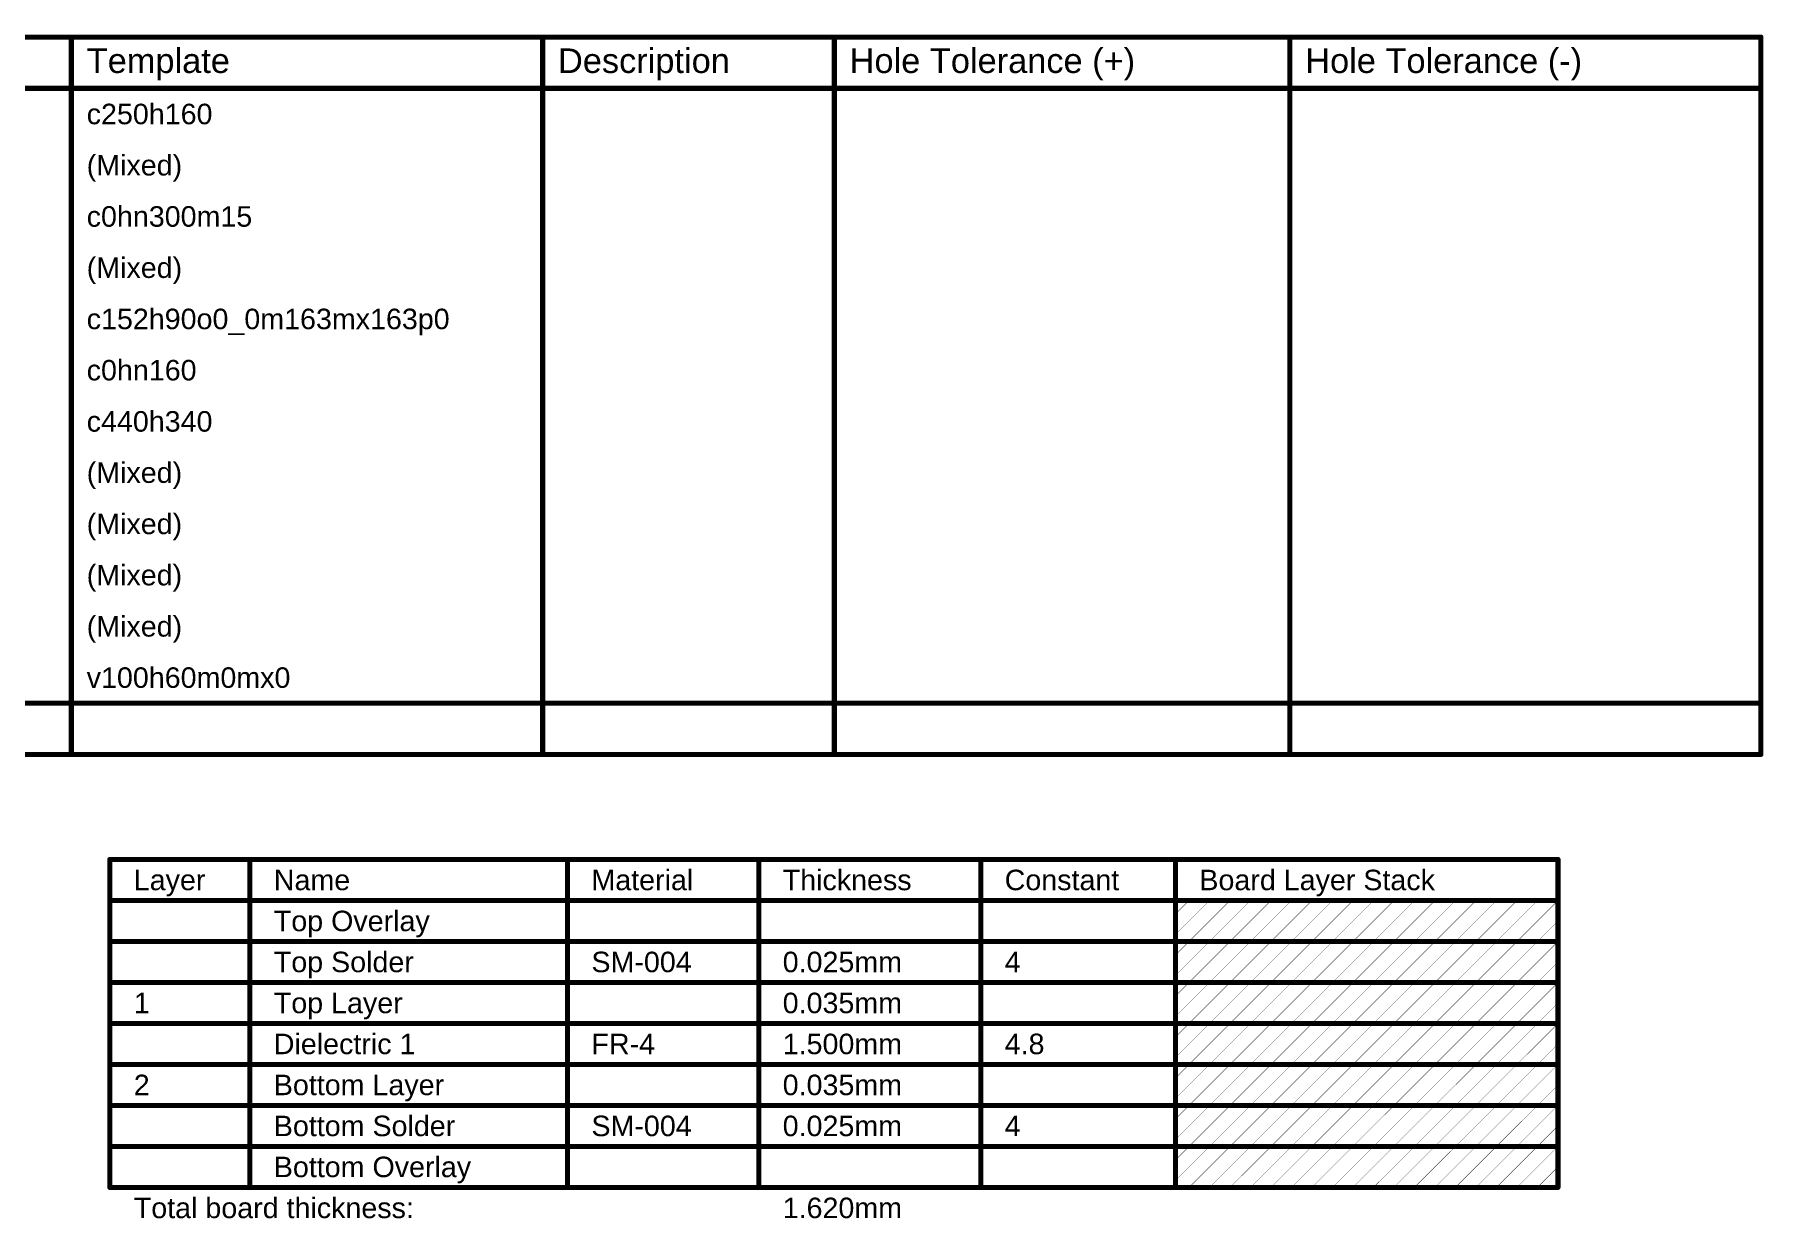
# Model space of a CAD drawing. Header units: inches. Extents: x 0 to 11.4, y 0 to 6.8.
# Drawn here: x 6.31 to 11.37, y 3.29 to 6.75 of the extents above; entities that cross this region are included whole.
import ezdxf

# ---------------------------------------------------------------- set-up
doc = ezdxf.new("R2010")
doc.units = ezdxf.units.IN
doc.header["$MEASUREMENT"] = 0
doc.layers.add('Drill Drawing', color=1, linetype='Continuous')
doc.layers.add('Fabrication', color=76, linetype='Continuous')
doc.styles.add('Arial', font='', dxfattribs={"height": 0.2})
doc.styles.get('Arial').set_extended_font_data('Arial')

msp = doc.modelspace()

# ---------------------------------------------------------------- linework, layer by layer
at = {"layer": 'Drill Drawing', "const_width": 0.015}
for points in [[(0.0625, 6.7455), (11.3633, 6.7455)], [(6.4178, 4.6455), (6.4178, 6.7455)], [(7.7974, 4.6455), (7.7974, 6.7455)], [(8.6511, 4.6455), (8.6511, 6.7455)], [(9.9847, 4.6455), (9.9847, 6.7455)], [(11.3633, 4.6455), (11.3633, 6.7455)], [(0.0625, 6.5955), (11.3633, 6.5955)], [(0.0625, 4.7955), (11.3633, 4.7955)], [(0.0625, 4.6455), (11.3633, 4.6455)]]:
    msp.add_lwpolyline(points, dxfattribs=at)
at = {"layer": 'Drill Drawing', "const_width": 0.0075}
for points in [[(6.414, 6.7455, 1), (6.4215, 6.7455, 1)], [(7.7936, 6.7455, 1), (7.8011, 6.7455, 1)], [(8.6474, 6.7455, 1), (8.6549, 6.7455, 1)], [(9.981, 6.7455, 1), (9.9885, 6.7455, 1)], [(11.3596, 6.7455, 1), (11.3671, 6.7455, 1)], [(11.3596, 6.7455, 1), (11.3671, 6.7455, 1)], [(11.3596, 6.5955, 1), (11.3671, 6.5955, 1)], [(11.3596, 4.7955, 1), (11.3671, 4.7955, 1)], [(6.414, 4.6455, 1), (6.4215, 4.6455, 1)], [(7.7936, 4.6455, 1), (7.8011, 4.6455, 1)], [(8.6474, 4.6455, 1), (8.6549, 4.6455, 1)], [(9.981, 4.6455, 1), (9.9885, 4.6455, 1)], [(11.3596, 4.6455, 1), (11.3671, 4.6455, 1)], [(11.3596, 4.6455, 1), (11.3671, 4.6455, 1)]]:
    msp.add_lwpolyline(points, format="xyb", close=True, dxfattribs=at)
at = {"layer": 'Fabrication'}
for points, const_width in [([(6.5306, 4.338), (10.7695, 4.338)], 0.015), ([(6.5306, 3.378), (6.5306, 4.338)], 0.015), ([(6.9405, 3.378), (6.9405, 4.338)], 0.015), ([(7.8702, 3.378), (7.8702, 4.338)], 0.015), ([(8.4301, 3.378), (8.4301, 4.338)], 0.015), ([(9.0799, 3.378), (9.0799, 4.338)], 0.015), ([(9.6498, 3.378), (9.6498, 4.338)], 0.015), ([(10.7695, 3.378), (10.7695, 4.338)], 0.015), ([(6.5306, 4.218), (10.7695, 4.218)], 0.015), ([(9.6498, 4.1183), (9.7495, 4.218)], 0.001), ([(9.6498, 4.1783), (9.6895, 4.218)], 0.001), ([(9.6895, 4.098), (9.8095, 4.218)], 0.001), ([(9.7495, 4.098), (9.8695, 4.218)], 0.001), ([(9.8095, 4.098), (9.9295, 4.218)], 0.001), ([(9.8695, 4.098), (9.9895, 4.218)], 0.001), ([(9.9295, 4.098), (10.0495, 4.218)], 0.001), ([(9.9895, 4.098), (10.1095, 4.218)], 0.001), ([(10.0495, 4.098), (10.1695, 4.218)], 0.001), ([(10.1095, 4.098), (10.2295, 4.218)], 0.001), ([(10.1695, 4.098), (10.2895, 4.218)], 0.001), ([(10.2295, 4.098), (10.3495, 4.218)], 0.001), ([(10.2895, 4.098), (10.4095, 4.218)], 0.001), ([(10.3495, 4.098), (10.4695, 4.218)], 0.001), ([(10.4095, 4.098), (10.5295, 4.218)], 0.001), ([(10.4695, 4.098), (10.5895, 4.218)], 0.001), ([(10.5295, 4.098), (10.6495, 4.218)], 0.001), ([(10.5895, 4.098), (10.7095, 4.218)], 0.001), ([(10.6495, 4.098), (10.7695, 4.218)], 0.001), ([(10.7095, 4.098), (10.7695, 4.158)], 0.001), ([(6.5306, 4.098), (6.9405, 4.098)], 0.015), ([(6.9405, 4.098), (7.8702, 4.098)], 0.015), ([(7.8702, 4.098), (8.4301, 4.098)], 0.015), ([(8.4301, 4.098), (9.0799, 4.098)], 0.015), ([(9.0799, 4.098), (9.6498, 4.098)], 0.015), ([(9.6498, 4.098), (10.7695, 4.098)], 0.015), ([(9.6498, 3.9983), (9.7495, 4.098)], 0.001), ([(9.6498, 4.0583), (9.6895, 4.098)], 0.001), ([(9.6895, 3.978), (9.8095, 4.098)], 0.001), ([(9.7495, 3.978), (9.8695, 4.098)], 0.001), ([(9.8095, 3.978), (9.9295, 4.098)], 0.001), ([(9.8695, 3.978), (9.9895, 4.098)], 0.001), ([(9.9295, 3.978), (10.0495, 4.098)], 0.001), ([(9.9895, 3.978), (10.1095, 4.098)], 0.001), ([(10.0495, 3.978), (10.1695, 4.098)], 0.001), ([(10.1095, 3.978), (10.2295, 4.098)], 0.001), ([(10.1695, 3.978), (10.2895, 4.098)], 0.001), ([(10.2295, 3.978), (10.3495, 4.098)], 0.001), ([(10.2895, 3.978), (10.4095, 4.098)], 0.001), ([(10.3495, 3.978), (10.4695, 4.098)], 0.001), ([(10.4095, 3.978), (10.5295, 4.098)], 0.001), ([(10.4695, 3.978), (10.5895, 4.098)], 0.001), ([(10.5295, 3.978), (10.6495, 4.098)], 0.001), ([(10.5895, 3.978), (10.7095, 4.098)], 0.001), ([(10.6495, 3.978), (10.7695, 4.098)], 0.001), ([(10.7095, 3.978), (10.7695, 4.038)], 0.001), ([(6.5306, 3.978), (6.9405, 3.978)], 0.015), ([(6.9405, 3.978), (7.8702, 3.978)], 0.015), ([(7.8702, 3.978), (8.4301, 3.978)], 0.015), ([(8.4301, 3.978), (9.0799, 3.978)], 0.015), ([(9.0799, 3.978), (9.6498, 3.978)], 0.015), ([(9.6498, 3.978), (10.7695, 3.978)], 0.015), ([(9.6498, 3.8783), (9.7495, 3.978)], 0.001), ([(9.6498, 3.9383), (9.6895, 3.978)], 0.001), ([(9.6895, 3.858), (9.8095, 3.978)], 0.001), ([(9.7495, 3.858), (9.8695, 3.978)], 0.001), ([(9.8095, 3.858), (9.9295, 3.978)], 0.001), ([(9.8695, 3.858), (9.9895, 3.978)], 0.001), ([(9.9295, 3.858), (10.0495, 3.978)], 0.001), ([(9.9895, 3.858), (10.1095, 3.978)], 0.001), ([(10.0495, 3.858), (10.1695, 3.978)], 0.001), ([(10.1095, 3.858), (10.2295, 3.978)], 0.001), ([(10.1695, 3.858), (10.2895, 3.978)], 0.001), ([(10.2295, 3.858), (10.3495, 3.978)], 0.001), ([(10.2895, 3.858), (10.4095, 3.978)], 0.001), ([(10.3495, 3.858), (10.4695, 3.978)], 0.001), ([(10.4095, 3.858), (10.5295, 3.978)], 0.001), ([(10.4695, 3.858), (10.5895, 3.978)], 0.001), ([(10.5295, 3.858), (10.6495, 3.978)], 0.001), ([(10.5895, 3.858), (10.7095, 3.978)], 0.001), ([(10.6495, 3.858), (10.7695, 3.978)], 0.001), ([(10.7095, 3.858), (10.7695, 3.918)], 0.001), ([(6.5306, 3.858), (6.9405, 3.858)], 0.015), ([(6.9405, 3.858), (7.8702, 3.858)], 0.015), ([(7.8702, 3.858), (8.4301, 3.858)], 0.015), ([(8.4301, 3.858), (9.0799, 3.858)], 0.015), ([(9.0799, 3.858), (9.6498, 3.858)], 0.015), ([(9.6498, 3.858), (10.7695, 3.858)], 0.015), ([(9.6498, 3.7583), (9.7495, 3.858)], 0.001), ([(9.6498, 3.8183), (9.6895, 3.858)], 0.001), ([(9.6895, 3.738), (9.8095, 3.858)], 0.001), ([(9.7495, 3.738), (9.8695, 3.858)], 0.001), ([(9.8095, 3.738), (9.9295, 3.858)], 0.001), ([(9.8695, 3.738), (9.9895, 3.858)], 0.001), ([(9.9295, 3.738), (10.0495, 3.858)], 0.001), ([(9.9895, 3.738), (10.1095, 3.858)], 0.001), ([(10.0495, 3.738), (10.1695, 3.858)], 0.001), ([(10.1095, 3.738), (10.2295, 3.858)], 0.001), ([(10.1695, 3.738), (10.2895, 3.858)], 0.001), ([(10.2295, 3.738), (10.3495, 3.858)], 0.001), ([(10.2895, 3.738), (10.4095, 3.858)], 0.001), ([(10.3495, 3.738), (10.4695, 3.858)], 0.001), ([(10.4095, 3.738), (10.5295, 3.858)], 0.001), ([(10.4695, 3.738), (10.5895, 3.858)], 0.001), ([(10.5295, 3.738), (10.6495, 3.858)], 0.001), ([(10.5895, 3.738), (10.7095, 3.858)], 0.001), ([(10.6495, 3.738), (10.7695, 3.858)], 0.001), ([(10.7095, 3.738), (10.7695, 3.798)], 0.001), ([(6.5306, 3.738), (6.9405, 3.738)], 0.015), ([(6.9405, 3.738), (7.8702, 3.738)], 0.015), ([(7.8702, 3.738), (8.4301, 3.738)], 0.015), ([(8.4301, 3.738), (9.0799, 3.738)], 0.015), ([(9.0799, 3.738), (9.6498, 3.738)], 0.015), ([(9.6498, 3.738), (10.7695, 3.738)], 0.015), ([(9.6498, 3.6383), (9.7495, 3.738)], 0.001), ([(9.6498, 3.6983), (9.6895, 3.738)], 0.001), ([(9.6895, 3.618), (9.8095, 3.738)], 0.001), ([(9.7495, 3.618), (9.8695, 3.738)], 0.001), ([(9.8095, 3.618), (9.9295, 3.738)], 0.001), ([(9.8695, 3.618), (9.9895, 3.738)], 0.001), ([(9.9295, 3.618), (10.0495, 3.738)], 0.001), ([(9.9895, 3.618), (10.1095, 3.738)], 0.001), ([(10.0495, 3.618), (10.1695, 3.738)], 0.001), ([(10.1095, 3.618), (10.2295, 3.738)], 0.001), ([(10.1695, 3.618), (10.2895, 3.738)], 0.001), ([(10.2295, 3.618), (10.3495, 3.738)], 0.001), ([(10.2895, 3.618), (10.4095, 3.738)], 0.001), ([(10.3495, 3.618), (10.4695, 3.738)], 0.001), ([(10.4095, 3.618), (10.5295, 3.738)], 0.001), ([(10.4695, 3.618), (10.5895, 3.738)], 0.001), ([(10.5295, 3.618), (10.6495, 3.738)], 0.001), ([(10.5895, 3.618), (10.7095, 3.738)], 0.001), ([(10.6495, 3.618), (10.7695, 3.738)], 0.001), ([(10.7095, 3.618), (10.7695, 3.678)], 0.001), ([(6.5306, 3.618), (6.9405, 3.618)], 0.015), ([(6.9405, 3.618), (7.8702, 3.618)], 0.015), ([(7.8702, 3.618), (8.4301, 3.618)], 0.015), ([(8.4301, 3.618), (9.0799, 3.618)], 0.015), ([(9.0799, 3.618), (9.6498, 3.618)], 0.015), ([(9.6498, 3.618), (10.7695, 3.618)], 0.015), ([(9.6498, 3.5183), (9.7495, 3.618)], 0.001), ([(9.6498, 3.5783), (9.6895, 3.618)], 0.001), ([(9.6895, 3.498), (9.8095, 3.618)], 0.001), ([(9.7495, 3.498), (9.8695, 3.618)], 0.001), ([(9.8095, 3.498), (9.9295, 3.618)], 0.001), ([(9.8695, 3.498), (9.9895, 3.618)], 0.001), ([(9.9295, 3.498), (10.0495, 3.618)], 0.001), ([(9.9895, 3.498), (10.1095, 3.618)], 0.001), ([(10.0495, 3.498), (10.1695, 3.618)], 0.001), ([(10.1095, 3.498), (10.2295, 3.618)], 0.001), ([(10.1695, 3.498), (10.2895, 3.618)], 0.001), ([(10.2295, 3.498), (10.3495, 3.618)], 0.001), ([(10.2895, 3.498), (10.4095, 3.618)], 0.001), ([(10.3495, 3.498), (10.4695, 3.618)], 0.001), ([(10.4095, 3.498), (10.5295, 3.618)], 0.001), ([(10.4695, 3.498), (10.5895, 3.618)], 0.001), ([(10.5295, 3.498), (10.6495, 3.618)], 0.001), ([(10.5895, 3.498), (10.7095, 3.618)], 0.001), ([(10.6495, 3.498), (10.7695, 3.618)], 0.001), ([(10.7095, 3.498), (10.7695, 3.558)], 0.001), ([(6.5306, 3.498), (6.9405, 3.498)], 0.015), ([(6.9405, 3.498), (7.8702, 3.498)], 0.015), ([(7.8702, 3.498), (8.4301, 3.498)], 0.015), ([(8.4301, 3.498), (9.0799, 3.498)], 0.015), ([(9.0799, 3.498), (9.6498, 3.498)], 0.015), ([(9.6498, 3.498), (10.7695, 3.498)], 0.015), ([(9.6498, 3.3983), (9.7495, 3.498)], 0.001), ([(9.6498, 3.4583), (9.6895, 3.498)], 0.001), ([(9.6895, 3.378), (9.8095, 3.498)], 0.001), ([(9.7495, 3.378), (9.8695, 3.498)], 0.001), ([(9.8095, 3.378), (9.9295, 3.498)], 0.001), ([(9.8695, 3.378), (9.9895, 3.498)], 0.001), ([(9.9295, 3.378), (10.0495, 3.498)], 0.001), ([(9.9895, 3.378), (10.1095, 3.498)], 0.001), ([(10.0495, 3.378), (10.1695, 3.498)], 0.001), ([(10.1095, 3.378), (10.2295, 3.498)], 0.001), ([(10.1695, 3.378), (10.2895, 3.498)], 0.001), ([(10.2295, 3.378), (10.3495, 3.498)], 0.001), ([(10.2895, 3.378), (10.4095, 3.498)], 0.001), ([(10.3495, 3.378), (10.4695, 3.498)], 0.001), ([(10.4095, 3.378), (10.5295, 3.498)], 0.001), ([(10.4695, 3.378), (10.5895, 3.498)], 0.001), ([(10.5295, 3.378), (10.6495, 3.498)], 0.001), ([(10.5895, 3.378), (10.7095, 3.498)], 0.001), ([(10.6495, 3.378), (10.7695, 3.498)], 0.001), ([(10.7095, 3.378), (10.7695, 3.438)], 0.001), ([(6.5306, 3.378), (6.9405, 3.378)], 0.015), ([(6.9405, 3.378), (7.8702, 3.378)], 0.015), ([(7.8702, 3.378), (8.4301, 3.378)], 0.015), ([(8.4301, 3.378), (9.0799, 3.378)], 0.015), ([(9.0799, 3.378), (9.6498, 3.378)], 0.015), ([(9.6498, 3.378), (10.7695, 3.378)], 0.015)]:
    msp.add_lwpolyline(points, dxfattribs=dict(at, const_width=const_width))
for points, const_width in [([(6.5268, 4.338, 1), (6.5343, 4.338, 1)], 0.0075), ([(6.5268, 4.338, 1), (6.5343, 4.338, 1)], 0.0075), ([(6.9367, 4.338, 1), (6.9442, 4.338, 1)], 0.0075), ([(7.8665, 4.338, 1), (7.874, 4.338, 1)], 0.0075), ([(8.4263, 4.338, 1), (8.4338, 4.338, 1)], 0.0075), ([(9.0762, 4.338, 1), (9.0837, 4.338, 1)], 0.0075), ([(9.646, 4.338, 1), (9.6535, 4.338, 1)], 0.0075), ([(10.7657, 4.338, 1), (10.7732, 4.338, 1)], 0.0075), ([(10.7657, 4.338, 1), (10.7732, 4.338, 1)], 0.0075), ([(6.5268, 4.218, 1), (6.5343, 4.218, 1)], 0.0075), ([(9.6892, 4.218, 1), (9.6897, 4.218, 1)], 0.0005), ([(9.7492, 4.218, 1), (9.7497, 4.218, 1)], 0.0005), ([(9.8092, 4.218, 1), (9.8097, 4.218, 1)], 0.0005), ([(9.8692, 4.218, 1), (9.8697, 4.218, 1)], 0.0005), ([(9.9292, 4.218, 1), (9.9297, 4.218, 1)], 0.0005), ([(9.9892, 4.218, 1), (9.9897, 4.218, 1)], 0.0005), ([(10.0492, 4.218, 1), (10.0497, 4.218, 1)], 0.0005), ([(10.1092, 4.218, 1), (10.1097, 4.218, 1)], 0.0005), ([(10.1692, 4.218, 1), (10.1697, 4.218, 1)], 0.0005), ([(10.2292, 4.218, 1), (10.2297, 4.218, 1)], 0.0005), ([(10.2892, 4.218, 1), (10.2897, 4.218, 1)], 0.0005), ([(10.3492, 4.218, 1), (10.3497, 4.218, 1)], 0.0005), ([(10.4092, 4.218, 1), (10.4097, 4.218, 1)], 0.0005), ([(10.4692, 4.218, 1), (10.4697, 4.218, 1)], 0.0005), ([(10.5292, 4.218, 1), (10.5297, 4.218, 1)], 0.0005), ([(10.5892, 4.218, 1), (10.5897, 4.218, 1)], 0.0005), ([(10.6492, 4.218, 1), (10.6497, 4.218, 1)], 0.0005), ([(10.7092, 4.218, 1), (10.7097, 4.218, 1)], 0.0005), ([(10.7657, 4.218, 1), (10.7732, 4.218, 1)], 0.0075), ([(10.7692, 4.218, 1), (10.7697, 4.218, 1)], 0.0005), ([(9.6495, 4.1783, 1), (9.65, 4.1783, 1)], 0.0005), ([(10.7692, 4.158, 1), (10.7697, 4.158, 1)], 0.0005), ([(6.5268, 4.098, 1), (6.5343, 4.098, 1)], 0.0075), ([(6.9367, 4.098, 1), (6.9442, 4.098, 1)], 0.0075), ([(6.9367, 4.098, 1), (6.9442, 4.098, 1)], 0.0075), ([(7.8665, 4.098, 1), (7.874, 4.098, 1)], 0.0075), ([(7.8665, 4.098, 1), (7.874, 4.098, 1)], 0.0075), ([(8.4263, 4.098, 1), (8.4338, 4.098, 1)], 0.0075), ([(8.4263, 4.098, 1), (8.4338, 4.098, 1)], 0.0075), ([(9.0762, 4.098, 1), (9.0837, 4.098, 1)], 0.0075), ([(9.0762, 4.098, 1), (9.0837, 4.098, 1)], 0.0075), ([(9.646, 4.098, 1), (9.6535, 4.098, 1)], 0.0075), ([(9.646, 4.098, 1), (9.6535, 4.098, 1)], 0.0075), ([(9.6495, 4.1183, 1), (9.65, 4.1183, 1)], 0.0005), ([(10.7657, 4.098, 1), (10.7732, 4.098, 1)], 0.0075), ([(9.6495, 4.0583, 1), (9.65, 4.0583, 1)], 0.0005), ([(9.6892, 4.098, 1), (9.6897, 4.098, 1)], 0.0005), ([(9.6892, 4.098, 1), (9.6897, 4.098, 1)], 0.0005), ([(9.7492, 4.098, 1), (9.7497, 4.098, 1)], 0.0005), ([(9.7492, 4.098, 1), (9.7497, 4.098, 1)], 0.0005), ([(9.8092, 4.098, 1), (9.8097, 4.098, 1)], 0.0005), ([(9.8092, 4.098, 1), (9.8097, 4.098, 1)], 0.0005), ([(9.8692, 4.098, 1), (9.8697, 4.098, 1)], 0.0005), ([(9.8692, 4.098, 1), (9.8697, 4.098, 1)], 0.0005), ([(9.9292, 4.098, 1), (9.9297, 4.098, 1)], 0.0005), ([(9.9292, 4.098, 1), (9.9297, 4.098, 1)], 0.0005), ([(9.9892, 4.098, 1), (9.9897, 4.098, 1)], 0.0005), ([(9.9892, 4.098, 1), (9.9897, 4.098, 1)], 0.0005), ([(10.0492, 4.098, 1), (10.0497, 4.098, 1)], 0.0005), ([(10.0492, 4.098, 1), (10.0497, 4.098, 1)], 0.0005), ([(10.1092, 4.098, 1), (10.1097, 4.098, 1)], 0.0005), ([(10.1092, 4.098, 1), (10.1097, 4.098, 1)], 0.0005), ([(10.1692, 4.098, 1), (10.1697, 4.098, 1)], 0.0005), ([(10.1692, 4.098, 1), (10.1697, 4.098, 1)], 0.0005), ([(10.2292, 4.098, 1), (10.2297, 4.098, 1)], 0.0005), ([(10.2292, 4.098, 1), (10.2297, 4.098, 1)], 0.0005), ([(10.2892, 4.098, 1), (10.2897, 4.098, 1)], 0.0005), ([(10.2892, 4.098, 1), (10.2897, 4.098, 1)], 0.0005), ([(10.3492, 4.098, 1), (10.3497, 4.098, 1)], 0.0005), ([(10.3492, 4.098, 1), (10.3497, 4.098, 1)], 0.0005), ([(10.4092, 4.098, 1), (10.4097, 4.098, 1)], 0.0005), ([(10.4092, 4.098, 1), (10.4097, 4.098, 1)], 0.0005), ([(10.4692, 4.098, 1), (10.4697, 4.098, 1)], 0.0005), ([(10.4692, 4.098, 1), (10.4697, 4.098, 1)], 0.0005), ([(10.5292, 4.098, 1), (10.5297, 4.098, 1)], 0.0005), ([(10.5292, 4.098, 1), (10.5297, 4.098, 1)], 0.0005), ([(10.5892, 4.098, 1), (10.5897, 4.098, 1)], 0.0005), ([(10.5892, 4.098, 1), (10.5897, 4.098, 1)], 0.0005), ([(10.6492, 4.098, 1), (10.6497, 4.098, 1)], 0.0005), ([(10.6492, 4.098, 1), (10.6497, 4.098, 1)], 0.0005), ([(10.7092, 4.098, 1), (10.7097, 4.098, 1)], 0.0005), ([(10.7092, 4.098, 1), (10.7097, 4.098, 1)], 0.0005), ([(10.7692, 4.098, 1), (10.7697, 4.098, 1)], 0.0005), ([(9.6495, 3.9983, 1), (9.65, 3.9983, 1)], 0.0005), ([(10.7692, 4.038, 1), (10.7697, 4.038, 1)], 0.0005), ([(6.5268, 3.978, 1), (6.5343, 3.978, 1)], 0.0075), ([(6.9367, 3.978, 1), (6.9442, 3.978, 1)], 0.0075), ([(6.9367, 3.978, 1), (6.9442, 3.978, 1)], 0.0075), ([(7.8665, 3.978, 1), (7.874, 3.978, 1)], 0.0075), ([(7.8665, 3.978, 1), (7.874, 3.978, 1)], 0.0075), ([(8.4263, 3.978, 1), (8.4338, 3.978, 1)], 0.0075), ([(8.4263, 3.978, 1), (8.4338, 3.978, 1)], 0.0075), ([(9.0762, 3.978, 1), (9.0837, 3.978, 1)], 0.0075), ([(9.0762, 3.978, 1), (9.0837, 3.978, 1)], 0.0075), ([(9.646, 3.978, 1), (9.6535, 3.978, 1)], 0.0075), ([(9.646, 3.978, 1), (9.6535, 3.978, 1)], 0.0075), ([(9.6892, 3.978, 1), (9.6897, 3.978, 1)], 0.0005), ([(9.6892, 3.978, 1), (9.6897, 3.978, 1)], 0.0005), ([(9.7492, 3.978, 1), (9.7497, 3.978, 1)], 0.0005), ([(9.7492, 3.978, 1), (9.7497, 3.978, 1)], 0.0005), ([(9.8092, 3.978, 1), (9.8097, 3.978, 1)], 0.0005), ([(9.8092, 3.978, 1), (9.8097, 3.978, 1)], 0.0005), ([(9.8692, 3.978, 1), (9.8697, 3.978, 1)], 0.0005), ([(9.8692, 3.978, 1), (9.8697, 3.978, 1)], 0.0005), ([(9.9292, 3.978, 1), (9.9297, 3.978, 1)], 0.0005), ([(9.9292, 3.978, 1), (9.9297, 3.978, 1)], 0.0005), ([(9.9892, 3.978, 1), (9.9897, 3.978, 1)], 0.0005), ([(9.9892, 3.978, 1), (9.9897, 3.978, 1)], 0.0005), ([(10.0492, 3.978, 1), (10.0497, 3.978, 1)], 0.0005), ([(10.0492, 3.978, 1), (10.0497, 3.978, 1)], 0.0005), ([(10.1092, 3.978, 1), (10.1097, 3.978, 1)], 0.0005), ([(10.1092, 3.978, 1), (10.1097, 3.978, 1)], 0.0005), ([(10.1692, 3.978, 1), (10.1697, 3.978, 1)], 0.0005), ([(10.1692, 3.978, 1), (10.1697, 3.978, 1)], 0.0005), ([(10.2292, 3.978, 1), (10.2297, 3.978, 1)], 0.0005), ([(10.2292, 3.978, 1), (10.2297, 3.978, 1)], 0.0005), ([(10.2892, 3.978, 1), (10.2897, 3.978, 1)], 0.0005), ([(10.2892, 3.978, 1), (10.2897, 3.978, 1)], 0.0005), ([(10.3492, 3.978, 1), (10.3497, 3.978, 1)], 0.0005), ([(10.3492, 3.978, 1), (10.3497, 3.978, 1)], 0.0005), ([(10.4092, 3.978, 1), (10.4097, 3.978, 1)], 0.0005), ([(10.4092, 3.978, 1), (10.4097, 3.978, 1)], 0.0005), ([(10.4692, 3.978, 1), (10.4697, 3.978, 1)], 0.0005), ([(10.4692, 3.978, 1), (10.4697, 3.978, 1)], 0.0005), ([(10.5292, 3.978, 1), (10.5297, 3.978, 1)], 0.0005), ([(10.5292, 3.978, 1), (10.5297, 3.978, 1)], 0.0005), ([(10.5892, 3.978, 1), (10.5897, 3.978, 1)], 0.0005), ([(10.5892, 3.978, 1), (10.5897, 3.978, 1)], 0.0005), ([(10.6492, 3.978, 1), (10.6497, 3.978, 1)], 0.0005), ([(10.6492, 3.978, 1), (10.6497, 3.978, 1)], 0.0005), ([(10.7092, 3.978, 1), (10.7097, 3.978, 1)], 0.0005), ([(10.7092, 3.978, 1), (10.7097, 3.978, 1)], 0.0005), ([(10.7657, 3.978, 1), (10.7732, 3.978, 1)], 0.0075), ([(10.7692, 3.978, 1), (10.7697, 3.978, 1)], 0.0005), ([(9.6495, 3.9383, 1), (9.65, 3.9383, 1)], 0.0005), ([(10.7692, 3.918, 1), (10.7697, 3.918, 1)], 0.0005), ([(6.5268, 3.858, 1), (6.5343, 3.858, 1)], 0.0075), ([(6.9367, 3.858, 1), (6.9442, 3.858, 1)], 0.0075), ([(6.9367, 3.858, 1), (6.9442, 3.858, 1)], 0.0075), ([(7.8665, 3.858, 1), (7.874, 3.858, 1)], 0.0075), ([(7.8665, 3.858, 1), (7.874, 3.858, 1)], 0.0075), ([(8.4263, 3.858, 1), (8.4338, 3.858, 1)], 0.0075), ([(8.4263, 3.858, 1), (8.4338, 3.858, 1)], 0.0075), ([(9.0762, 3.858, 1), (9.0837, 3.858, 1)], 0.0075), ([(9.0762, 3.858, 1), (9.0837, 3.858, 1)], 0.0075), ([(9.646, 3.858, 1), (9.6535, 3.858, 1)], 0.0075), ([(9.646, 3.858, 1), (9.6535, 3.858, 1)], 0.0075), ([(9.6495, 3.8783, 1), (9.65, 3.8783, 1)], 0.0005), ([(9.6892, 3.858, 1), (9.6897, 3.858, 1)], 0.0005), ([(9.6892, 3.858, 1), (9.6897, 3.858, 1)], 0.0005), ([(9.7492, 3.858, 1), (9.7497, 3.858, 1)], 0.0005), ([(9.7492, 3.858, 1), (9.7497, 3.858, 1)], 0.0005), ([(9.8092, 3.858, 1), (9.8097, 3.858, 1)], 0.0005), ([(9.8092, 3.858, 1), (9.8097, 3.858, 1)], 0.0005), ([(9.8692, 3.858, 1), (9.8697, 3.858, 1)], 0.0005), ([(9.8692, 3.858, 1), (9.8697, 3.858, 1)], 0.0005), ([(9.9292, 3.858, 1), (9.9297, 3.858, 1)], 0.0005), ([(9.9292, 3.858, 1), (9.9297, 3.858, 1)], 0.0005), ([(9.9892, 3.858, 1), (9.9897, 3.858, 1)], 0.0005), ([(9.9892, 3.858, 1), (9.9897, 3.858, 1)], 0.0005), ([(10.0492, 3.858, 1), (10.0497, 3.858, 1)], 0.0005), ([(10.0492, 3.858, 1), (10.0497, 3.858, 1)], 0.0005), ([(10.1092, 3.858, 1), (10.1097, 3.858, 1)], 0.0005), ([(10.1092, 3.858, 1), (10.1097, 3.858, 1)], 0.0005), ([(10.1692, 3.858, 1), (10.1697, 3.858, 1)], 0.0005), ([(10.1692, 3.858, 1), (10.1697, 3.858, 1)], 0.0005), ([(10.2292, 3.858, 1), (10.2297, 3.858, 1)], 0.0005), ([(10.2292, 3.858, 1), (10.2297, 3.858, 1)], 0.0005), ([(10.2892, 3.858, 1), (10.2897, 3.858, 1)], 0.0005), ([(10.2892, 3.858, 1), (10.2897, 3.858, 1)], 0.0005), ([(10.3492, 3.858, 1), (10.3497, 3.858, 1)], 0.0005), ([(10.3492, 3.858, 1), (10.3497, 3.858, 1)], 0.0005), ([(10.4092, 3.858, 1), (10.4097, 3.858, 1)], 0.0005), ([(10.4092, 3.858, 1), (10.4097, 3.858, 1)], 0.0005), ([(10.4692, 3.858, 1), (10.4697, 3.858, 1)], 0.0005), ([(10.4692, 3.858, 1), (10.4697, 3.858, 1)], 0.0005), ([(10.5292, 3.858, 1), (10.5297, 3.858, 1)], 0.0005), ([(10.5292, 3.858, 1), (10.5297, 3.858, 1)], 0.0005), ([(10.5892, 3.858, 1), (10.5897, 3.858, 1)], 0.0005), ([(10.5892, 3.858, 1), (10.5897, 3.858, 1)], 0.0005), ([(10.6492, 3.858, 1), (10.6497, 3.858, 1)], 0.0005), ([(10.6492, 3.858, 1), (10.6497, 3.858, 1)], 0.0005), ([(10.7092, 3.858, 1), (10.7097, 3.858, 1)], 0.0005), ([(10.7092, 3.858, 1), (10.7097, 3.858, 1)], 0.0005), ([(10.7657, 3.858, 1), (10.7732, 3.858, 1)], 0.0075), ([(10.7692, 3.858, 1), (10.7697, 3.858, 1)], 0.0005), ([(9.6495, 3.8183, 1), (9.65, 3.8183, 1)], 0.0005), ([(10.7692, 3.798, 1), (10.7697, 3.798, 1)], 0.0005), ([(6.5268, 3.738, 1), (6.5343, 3.738, 1)], 0.0075), ([(6.9367, 3.738, 1), (6.9442, 3.738, 1)], 0.0075), ([(6.9367, 3.738, 1), (6.9442, 3.738, 1)], 0.0075), ([(7.8665, 3.738, 1), (7.874, 3.738, 1)], 0.0075), ([(7.8665, 3.738, 1), (7.874, 3.738, 1)], 0.0075), ([(8.4263, 3.738, 1), (8.4338, 3.738, 1)], 0.0075), ([(8.4263, 3.738, 1), (8.4338, 3.738, 1)], 0.0075), ([(9.0762, 3.738, 1), (9.0837, 3.738, 1)], 0.0075), ([(9.0762, 3.738, 1), (9.0837, 3.738, 1)], 0.0075), ([(9.646, 3.738, 1), (9.6535, 3.738, 1)], 0.0075), ([(9.646, 3.738, 1), (9.6535, 3.738, 1)], 0.0075), ([(9.6495, 3.7583, 1), (9.65, 3.7583, 1)], 0.0005), ([(10.7657, 3.738, 1), (10.7732, 3.738, 1)], 0.0075), ([(9.6495, 3.6983, 1), (9.65, 3.6983, 1)], 0.0005), ([(9.6892, 3.738, 1), (9.6897, 3.738, 1)], 0.0005), ([(9.6892, 3.738, 1), (9.6897, 3.738, 1)], 0.0005), ([(9.7492, 3.738, 1), (9.7497, 3.738, 1)], 0.0005), ([(9.7492, 3.738, 1), (9.7497, 3.738, 1)], 0.0005), ([(9.8092, 3.738, 1), (9.8097, 3.738, 1)], 0.0005), ([(9.8092, 3.738, 1), (9.8097, 3.738, 1)], 0.0005), ([(9.8692, 3.738, 1), (9.8697, 3.738, 1)], 0.0005), ([(9.8692, 3.738, 1), (9.8697, 3.738, 1)], 0.0005), ([(9.9292, 3.738, 1), (9.9297, 3.738, 1)], 0.0005), ([(9.9292, 3.738, 1), (9.9297, 3.738, 1)], 0.0005), ([(9.9892, 3.738, 1), (9.9897, 3.738, 1)], 0.0005), ([(9.9892, 3.738, 1), (9.9897, 3.738, 1)], 0.0005), ([(10.0492, 3.738, 1), (10.0497, 3.738, 1)], 0.0005), ([(10.0492, 3.738, 1), (10.0497, 3.738, 1)], 0.0005), ([(10.1092, 3.738, 1), (10.1097, 3.738, 1)], 0.0005), ([(10.1092, 3.738, 1), (10.1097, 3.738, 1)], 0.0005), ([(10.1692, 3.738, 1), (10.1697, 3.738, 1)], 0.0005), ([(10.1692, 3.738, 1), (10.1697, 3.738, 1)], 0.0005), ([(10.2292, 3.738, 1), (10.2297, 3.738, 1)], 0.0005), ([(10.2292, 3.738, 1), (10.2297, 3.738, 1)], 0.0005), ([(10.2892, 3.738, 1), (10.2897, 3.738, 1)], 0.0005), ([(10.2892, 3.738, 1), (10.2897, 3.738, 1)], 0.0005), ([(10.3492, 3.738, 1), (10.3497, 3.738, 1)], 0.0005), ([(10.3492, 3.738, 1), (10.3497, 3.738, 1)], 0.0005), ([(10.4092, 3.738, 1), (10.4097, 3.738, 1)], 0.0005), ([(10.4092, 3.738, 1), (10.4097, 3.738, 1)], 0.0005), ([(10.4692, 3.738, 1), (10.4697, 3.738, 1)], 0.0005), ([(10.4692, 3.738, 1), (10.4697, 3.738, 1)], 0.0005), ([(10.5292, 3.738, 1), (10.5297, 3.738, 1)], 0.0005), ([(10.5292, 3.738, 1), (10.5297, 3.738, 1)], 0.0005), ([(10.5892, 3.738, 1), (10.5897, 3.738, 1)], 0.0005), ([(10.5892, 3.738, 1), (10.5897, 3.738, 1)], 0.0005), ([(10.6492, 3.738, 1), (10.6497, 3.738, 1)], 0.0005), ([(10.6492, 3.738, 1), (10.6497, 3.738, 1)], 0.0005), ([(10.7092, 3.738, 1), (10.7097, 3.738, 1)], 0.0005), ([(10.7092, 3.738, 1), (10.7097, 3.738, 1)], 0.0005), ([(10.7692, 3.738, 1), (10.7697, 3.738, 1)], 0.0005), ([(10.7692, 3.678, 1), (10.7697, 3.678, 1)], 0.0005), ([(6.5268, 3.618, 1), (6.5343, 3.618, 1)], 0.0075), ([(6.9367, 3.618, 1), (6.9442, 3.618, 1)], 0.0075), ([(6.9367, 3.618, 1), (6.9442, 3.618, 1)], 0.0075), ([(7.8665, 3.618, 1), (7.874, 3.618, 1)], 0.0075), ([(7.8665, 3.618, 1), (7.874, 3.618, 1)], 0.0075), ([(8.4263, 3.618, 1), (8.4338, 3.618, 1)], 0.0075), ([(8.4263, 3.618, 1), (8.4338, 3.618, 1)], 0.0075), ([(9.0762, 3.618, 1), (9.0837, 3.618, 1)], 0.0075), ([(9.0762, 3.618, 1), (9.0837, 3.618, 1)], 0.0075), ([(9.646, 3.618, 1), (9.6535, 3.618, 1)], 0.0075), ([(9.646, 3.618, 1), (9.6535, 3.618, 1)], 0.0075), ([(9.6495, 3.6383, 1), (9.65, 3.6383, 1)], 0.0005), ([(9.6892, 3.618, 1), (9.6897, 3.618, 1)], 0.0005), ([(9.6892, 3.618, 1), (9.6897, 3.618, 1)], 0.0005), ([(9.7492, 3.618, 1), (9.7497, 3.618, 1)], 0.0005), ([(9.7492, 3.618, 1), (9.7497, 3.618, 1)], 0.0005), ([(9.8092, 3.618, 1), (9.8097, 3.618, 1)], 0.0005), ([(9.8092, 3.618, 1), (9.8097, 3.618, 1)], 0.0005), ([(9.8692, 3.618, 1), (9.8697, 3.618, 1)], 0.0005), ([(9.8692, 3.618, 1), (9.8697, 3.618, 1)], 0.0005), ([(9.9292, 3.618, 1), (9.9297, 3.618, 1)], 0.0005), ([(9.9292, 3.618, 1), (9.9297, 3.618, 1)], 0.0005), ([(9.9892, 3.618, 1), (9.9897, 3.618, 1)], 0.0005), ([(9.9892, 3.618, 1), (9.9897, 3.618, 1)], 0.0005), ([(10.0492, 3.618, 1), (10.0497, 3.618, 1)], 0.0005), ([(10.0492, 3.618, 1), (10.0497, 3.618, 1)], 0.0005), ([(10.1092, 3.618, 1), (10.1097, 3.618, 1)], 0.0005), ([(10.1092, 3.618, 1), (10.1097, 3.618, 1)], 0.0005), ([(10.1692, 3.618, 1), (10.1697, 3.618, 1)], 0.0005), ([(10.1692, 3.618, 1), (10.1697, 3.618, 1)], 0.0005), ([(10.2292, 3.618, 1), (10.2297, 3.618, 1)], 0.0005), ([(10.2292, 3.618, 1), (10.2297, 3.618, 1)], 0.0005), ([(10.2892, 3.618, 1), (10.2897, 3.618, 1)], 0.0005), ([(10.2892, 3.618, 1), (10.2897, 3.618, 1)], 0.0005), ([(10.3492, 3.618, 1), (10.3497, 3.618, 1)], 0.0005), ([(10.3492, 3.618, 1), (10.3497, 3.618, 1)], 0.0005), ([(10.4092, 3.618, 1), (10.4097, 3.618, 1)], 0.0005), ([(10.4092, 3.618, 1), (10.4097, 3.618, 1)], 0.0005), ([(10.4692, 3.618, 1), (10.4697, 3.618, 1)], 0.0005), ([(10.4692, 3.618, 1), (10.4697, 3.618, 1)], 0.0005), ([(10.5292, 3.618, 1), (10.5297, 3.618, 1)], 0.0005), ([(10.5292, 3.618, 1), (10.5297, 3.618, 1)], 0.0005), ([(10.5892, 3.618, 1), (10.5897, 3.618, 1)], 0.0005), ([(10.5892, 3.618, 1), (10.5897, 3.618, 1)], 0.0005), ([(10.6492, 3.618, 1), (10.6497, 3.618, 1)], 0.0005), ([(10.6492, 3.618, 1), (10.6497, 3.618, 1)], 0.0005), ([(10.7092, 3.618, 1), (10.7097, 3.618, 1)], 0.0005), ([(10.7092, 3.618, 1), (10.7097, 3.618, 1)], 0.0005), ([(10.7657, 3.618, 1), (10.7732, 3.618, 1)], 0.0075), ([(10.7692, 3.618, 1), (10.7697, 3.618, 1)], 0.0005), ([(9.6495, 3.5783, 1), (9.65, 3.5783, 1)], 0.0005), ([(10.7692, 3.558, 1), (10.7697, 3.558, 1)], 0.0005), ([(6.5268, 3.498, 1), (6.5343, 3.498, 1)], 0.0075), ([(6.9367, 3.498, 1), (6.9442, 3.498, 1)], 0.0075), ([(6.9367, 3.498, 1), (6.9442, 3.498, 1)], 0.0075), ([(7.8665, 3.498, 1), (7.874, 3.498, 1)], 0.0075), ([(7.8665, 3.498, 1), (7.874, 3.498, 1)], 0.0075), ([(8.4263, 3.498, 1), (8.4338, 3.498, 1)], 0.0075), ([(8.4263, 3.498, 1), (8.4338, 3.498, 1)], 0.0075), ([(9.0762, 3.498, 1), (9.0837, 3.498, 1)], 0.0075), ([(9.0762, 3.498, 1), (9.0837, 3.498, 1)], 0.0075), ([(9.646, 3.498, 1), (9.6535, 3.498, 1)], 0.0075), ([(9.646, 3.498, 1), (9.6535, 3.498, 1)], 0.0075), ([(9.6495, 3.5183, 1), (9.65, 3.5183, 1)], 0.0005), ([(9.6892, 3.498, 1), (9.6897, 3.498, 1)], 0.0005), ([(9.6892, 3.498, 1), (9.6897, 3.498, 1)], 0.0005), ([(9.7492, 3.498, 1), (9.7497, 3.498, 1)], 0.0005), ([(9.7492, 3.498, 1), (9.7497, 3.498, 1)], 0.0005), ([(9.8092, 3.498, 1), (9.8097, 3.498, 1)], 0.0005), ([(9.8092, 3.498, 1), (9.8097, 3.498, 1)], 0.0005), ([(9.8692, 3.498, 1), (9.8697, 3.498, 1)], 0.0005), ([(9.8692, 3.498, 1), (9.8697, 3.498, 1)], 0.0005), ([(9.9292, 3.498, 1), (9.9297, 3.498, 1)], 0.0005), ([(9.9292, 3.498, 1), (9.9297, 3.498, 1)], 0.0005), ([(9.9892, 3.498, 1), (9.9897, 3.498, 1)], 0.0005), ([(9.9892, 3.498, 1), (9.9897, 3.498, 1)], 0.0005), ([(10.0492, 3.498, 1), (10.0497, 3.498, 1)], 0.0005), ([(10.0492, 3.498, 1), (10.0497, 3.498, 1)], 0.0005), ([(10.1092, 3.498, 1), (10.1097, 3.498, 1)], 0.0005), ([(10.1092, 3.498, 1), (10.1097, 3.498, 1)], 0.0005), ([(10.1692, 3.498, 1), (10.1697, 3.498, 1)], 0.0005), ([(10.1692, 3.498, 1), (10.1697, 3.498, 1)], 0.0005), ([(10.2292, 3.498, 1), (10.2297, 3.498, 1)], 0.0005), ([(10.2292, 3.498, 1), (10.2297, 3.498, 1)], 0.0005), ([(10.2892, 3.498, 1), (10.2897, 3.498, 1)], 0.0005), ([(10.2892, 3.498, 1), (10.2897, 3.498, 1)], 0.0005), ([(10.3492, 3.498, 1), (10.3497, 3.498, 1)], 0.0005), ([(10.3492, 3.498, 1), (10.3497, 3.498, 1)], 0.0005), ([(10.4092, 3.498, 1), (10.4097, 3.498, 1)], 0.0005), ([(10.4092, 3.498, 1), (10.4097, 3.498, 1)], 0.0005), ([(10.4692, 3.498, 1), (10.4697, 3.498, 1)], 0.0005), ([(10.4692, 3.498, 1), (10.4697, 3.498, 1)], 0.0005), ([(10.5292, 3.498, 1), (10.5297, 3.498, 1)], 0.0005), ([(10.5292, 3.498, 1), (10.5297, 3.498, 1)], 0.0005), ([(10.5892, 3.498, 1), (10.5897, 3.498, 1)], 0.0005), ([(10.5892, 3.498, 1), (10.5897, 3.498, 1)], 0.0005), ([(10.6492, 3.498, 1), (10.6497, 3.498, 1)], 0.0005), ([(10.6492, 3.498, 1), (10.6497, 3.498, 1)], 0.0005), ([(10.7092, 3.498, 1), (10.7097, 3.498, 1)], 0.0005), ([(10.7092, 3.498, 1), (10.7097, 3.498, 1)], 0.0005), ([(10.7657, 3.498, 1), (10.7732, 3.498, 1)], 0.0075), ([(10.7692, 3.498, 1), (10.7697, 3.498, 1)], 0.0005), ([(9.6495, 3.4583, 1), (9.65, 3.4583, 1)], 0.0005), ([(9.6495, 3.3983, 1), (9.65, 3.3983, 1)], 0.0005), ([(10.7692, 3.438, 1), (10.7697, 3.438, 1)], 0.0005), ([(6.5268, 3.378, 1), (6.5343, 3.378, 1)], 0.0075), ([(6.5268, 3.378, 1), (6.5343, 3.378, 1)], 0.0075), ([(6.9367, 3.378, 1), (6.9442, 3.378, 1)], 0.0075), ([(6.9367, 3.378, 1), (6.9442, 3.378, 1)], 0.0075), ([(6.9367, 3.378, 1), (6.9442, 3.378, 1)], 0.0075), ([(7.8665, 3.378, 1), (7.874, 3.378, 1)], 0.0075), ([(7.8665, 3.378, 1), (7.874, 3.378, 1)], 0.0075), ([(7.8665, 3.378, 1), (7.874, 3.378, 1)], 0.0075), ([(8.4263, 3.378, 1), (8.4338, 3.378, 1)], 0.0075), ([(8.4263, 3.378, 1), (8.4338, 3.378, 1)], 0.0075), ([(8.4263, 3.378, 1), (8.4338, 3.378, 1)], 0.0075), ([(9.0762, 3.378, 1), (9.0837, 3.378, 1)], 0.0075), ([(9.0762, 3.378, 1), (9.0837, 3.378, 1)], 0.0075), ([(9.0762, 3.378, 1), (9.0837, 3.378, 1)], 0.0075), ([(9.646, 3.378, 1), (9.6535, 3.378, 1)], 0.0075), ([(9.646, 3.378, 1), (9.6535, 3.378, 1)], 0.0075), ([(9.646, 3.378, 1), (9.6535, 3.378, 1)], 0.0075), ([(9.6892, 3.378, 1), (9.6897, 3.378, 1)], 0.0005), ([(9.7492, 3.378, 1), (9.7497, 3.378, 1)], 0.0005), ([(9.8092, 3.378, 1), (9.8097, 3.378, 1)], 0.0005), ([(9.8692, 3.378, 1), (9.8697, 3.378, 1)], 0.0005), ([(9.9292, 3.378, 1), (9.9297, 3.378, 1)], 0.0005), ([(9.9892, 3.378, 1), (9.9897, 3.378, 1)], 0.0005), ([(10.0492, 3.378, 1), (10.0497, 3.378, 1)], 0.0005), ([(10.1092, 3.378, 1), (10.1097, 3.378, 1)], 0.0005), ([(10.1692, 3.378, 1), (10.1697, 3.378, 1)], 0.0005), ([(10.2292, 3.378, 1), (10.2297, 3.378, 1)], 0.0005), ([(10.2892, 3.378, 1), (10.2897, 3.378, 1)], 0.0005), ([(10.3492, 3.378, 1), (10.3497, 3.378, 1)], 0.0005), ([(10.4092, 3.378, 1), (10.4097, 3.378, 1)], 0.0005), ([(10.4692, 3.378, 1), (10.4697, 3.378, 1)], 0.0005), ([(10.5292, 3.378, 1), (10.5297, 3.378, 1)], 0.0005), ([(10.5892, 3.378, 1), (10.5897, 3.378, 1)], 0.0005), ([(10.6492, 3.378, 1), (10.6497, 3.378, 1)], 0.0005), ([(10.7092, 3.378, 1), (10.7097, 3.378, 1)], 0.0005), ([(10.7657, 3.378, 1), (10.7732, 3.378, 1)], 0.0075), ([(10.7657, 3.378, 1), (10.7732, 3.378, 1)], 0.0075)]:
    msp.add_lwpolyline(points, format="xyb", close=True, dxfattribs=dict(at, const_width=const_width))

# ---------------------------------------------------------------- texts
at = {"layer": 'Drill Drawing', "style": 'Arial'}
for s, height, p in [('Template', 0.072, (6.4628, 6.6405)), ('Description', 0.072, (7.8424, 6.6405)), ('Hole Tolerance (+)', 0.072, (8.6961, 6.6405)), ('Hole Tolerance (-)', 0.072, (10.0297, 6.6405)), ('c250h160', 0.06, (6.4628, 6.4905)), ('(Mixed)', 0.06, (6.4628, 6.3405)), ('c0hn300m15', 0.06, (6.4628, 6.1905)), ('(Mixed)', 0.06, (6.4628, 6.0405)), ('c152h90o0_0m163mx163p0', 0.06, (6.4628, 5.8905)), ('c0hn160', 0.06, (6.4628, 5.7405)), ('c440h340', 0.06, (6.4628, 5.5905)), ('(Mixed)', 0.06, (6.4628, 5.4405)), ('(Mixed)', 0.06, (6.4628, 5.2905)), ('(Mixed)', 0.06, (6.4628, 5.1405)), ('(Mixed)', 0.06, (6.4628, 4.9905)), ('v100h60m0mx0', 0.06, (6.4628, 4.8405))]:
    msp.add_text(s, height=height, dxfattribs=at).set_placement(p)
at = {"layer": 'Fabrication', "style": 'Arial'}
for s, p in [('Layer', (6.6006, 4.248)), ('Name', (7.0105, 4.248)), ('Material', (7.9402, 4.248)), ('Thickness', (8.5001, 4.248)), ('Constant', (9.1499, 4.248)), ('Board Layer Stack', (9.7198, 4.248)), ('Top Overlay', (7.0105, 4.128)), ('Top Solder', (7.0105, 4.008)), ('SM-004', (7.9402, 4.008)), ('0.025mm', (8.5001, 4.008)), ('4', (9.1499, 4.008)), ('1', (6.6006, 3.888)), ('Top Layer', (7.0105, 3.888)), ('0.035mm', (8.5001, 3.888)), ('Dielectric 1', (7.0105, 3.768)), ('FR-4', (7.9402, 3.768)), ('1.500mm', (8.5001, 3.768)), ('4.8', (9.1499, 3.768)), ('2', (6.6006, 3.648)), ('Bottom Layer', (7.0105, 3.648)), ('0.035mm', (8.5001, 3.648)), ('Bottom Solder', (7.0105, 3.528)), ('SM-004', (7.9402, 3.528)), ('0.025mm', (8.5001, 3.528)), ('4', (9.1499, 3.528)), ('Bottom Overlay', (7.0105, 3.408)), ('Total board thickness:', (6.6006, 3.288)), ('1.620mm', (8.5001, 3.288))]:
    msp.add_text(s, height=0.06, dxfattribs=at).set_placement(p)

doc.saveas('drawing.dxf')
